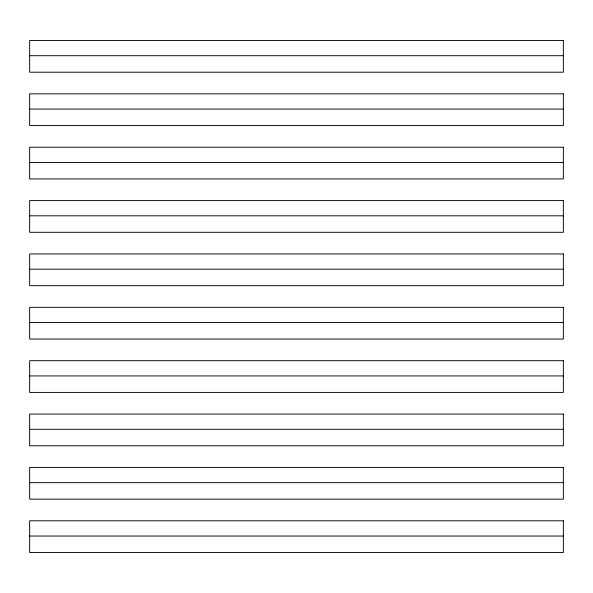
<?xml version="1.0" encoding="UTF-8"?>
<svg xmlns="http://www.w3.org/2000/svg" width="593" height="593" viewBox="0 0 593 593"><rect width="100%" height="100%" fill="white"/><g stroke="black" fill="none" stroke-linecap="round" stroke-linejoin="round"><path stroke-width="0.89" d="M29.65 55.705L563.35 55.705M29.65 109.075L563.35 109.075M29.65 162.445L563.35 162.445M29.65 215.815L563.35 215.815M29.65 269.185L563.35 269.185M29.65 322.555L563.35 322.555M29.65 375.925L563.35 375.925M29.65 429.295L563.35 429.295M29.65 482.665L563.35 482.665M29.65 536.035L563.35 536.035M563.35 40.472L29.65 40.472L29.65 72.198L563.35 72.198L563.35 40.472M563.35 93.842L29.65 93.842L29.65 125.568L563.35 125.568L563.35 93.842M563.35 147.212L29.65 147.212L29.65 178.938L563.35 178.938L563.35 147.212M563.35 200.582L29.65 200.582L29.65 232.308L563.35 232.308L563.35 200.582M563.35 253.952L29.65 253.952L29.65 285.678L563.35 285.678L563.35 253.952M563.35 307.322L29.65 307.322L29.65 339.048L563.35 339.048L563.35 307.322M563.35 360.692L29.65 360.692L29.65 392.418L563.35 392.418L563.35 360.692M563.35 414.062L29.65 414.062L29.65 445.788L563.35 445.788L563.35 414.062M563.35 467.432L29.65 467.432L29.65 499.158L563.35 499.158L563.35 467.432M563.35 520.802L29.65 520.802L29.65 552.528L563.35 552.528L563.35 520.802"/></g></svg>
